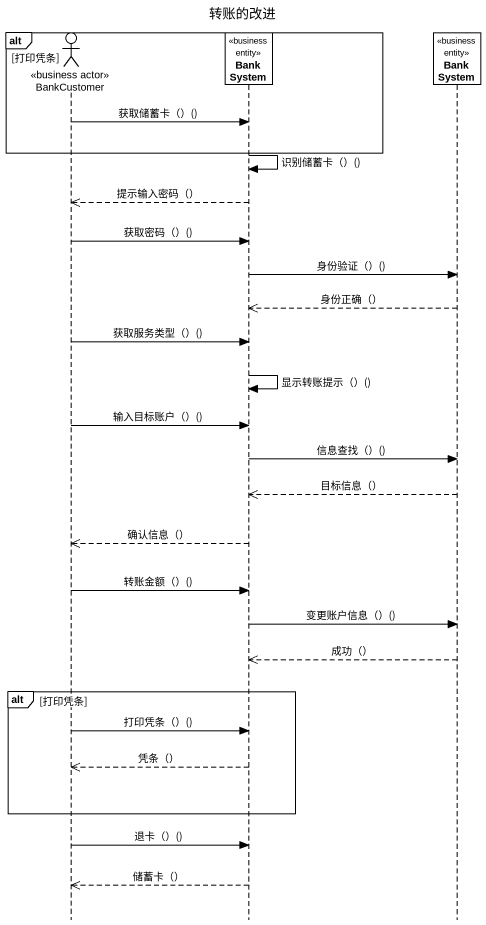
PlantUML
@startuml
title 转账的改进
hide footbox
actor BankCustomer <<business actor>>
participant BankSystem <<business entity>>
participant "BankSystem" as BankSystem_2 <<business entity>>

alt 打印凭条
  BankCustomer -> BankSystem : 获取储蓄卡（）()
end
BankSystem -> BankSystem : 识别储蓄卡（）()
BankSystem -->> BankCustomer : 提示输入密码（）
BankCustomer -> BankSystem : 获取密码（）()
BankSystem -> BankSystem_2 : 身份验证（）()
BankSystem_2 -->> BankSystem : 身份正确（）
BankCustomer -> BankSystem : 获取服务类型（）()
BankSystem -> BankSystem : 显示转账提示（）()
BankCustomer -> BankSystem : 输入目标账户（）()
BankSystem -> BankSystem_2 : 信息查找（）()
BankSystem_2 -->> BankSystem : 目标信息（）
BankSystem -->> BankCustomer : 确认信息（）
BankCustomer -> BankSystem : 转账金额（）()
BankSystem -> BankSystem_2 : 变更账户信息（）()
BankSystem_2 -->> BankSystem : 成功（）
alt 打印凭条
  BankCustomer -> BankSystem : 打印凭条（）()
  BankSystem -->> BankCustomer : 凭条（）
end
BankCustomer -> BankSystem : 退卡（）()
BankSystem -->> BankCustomer : 储蓄卡（）
@enduml
